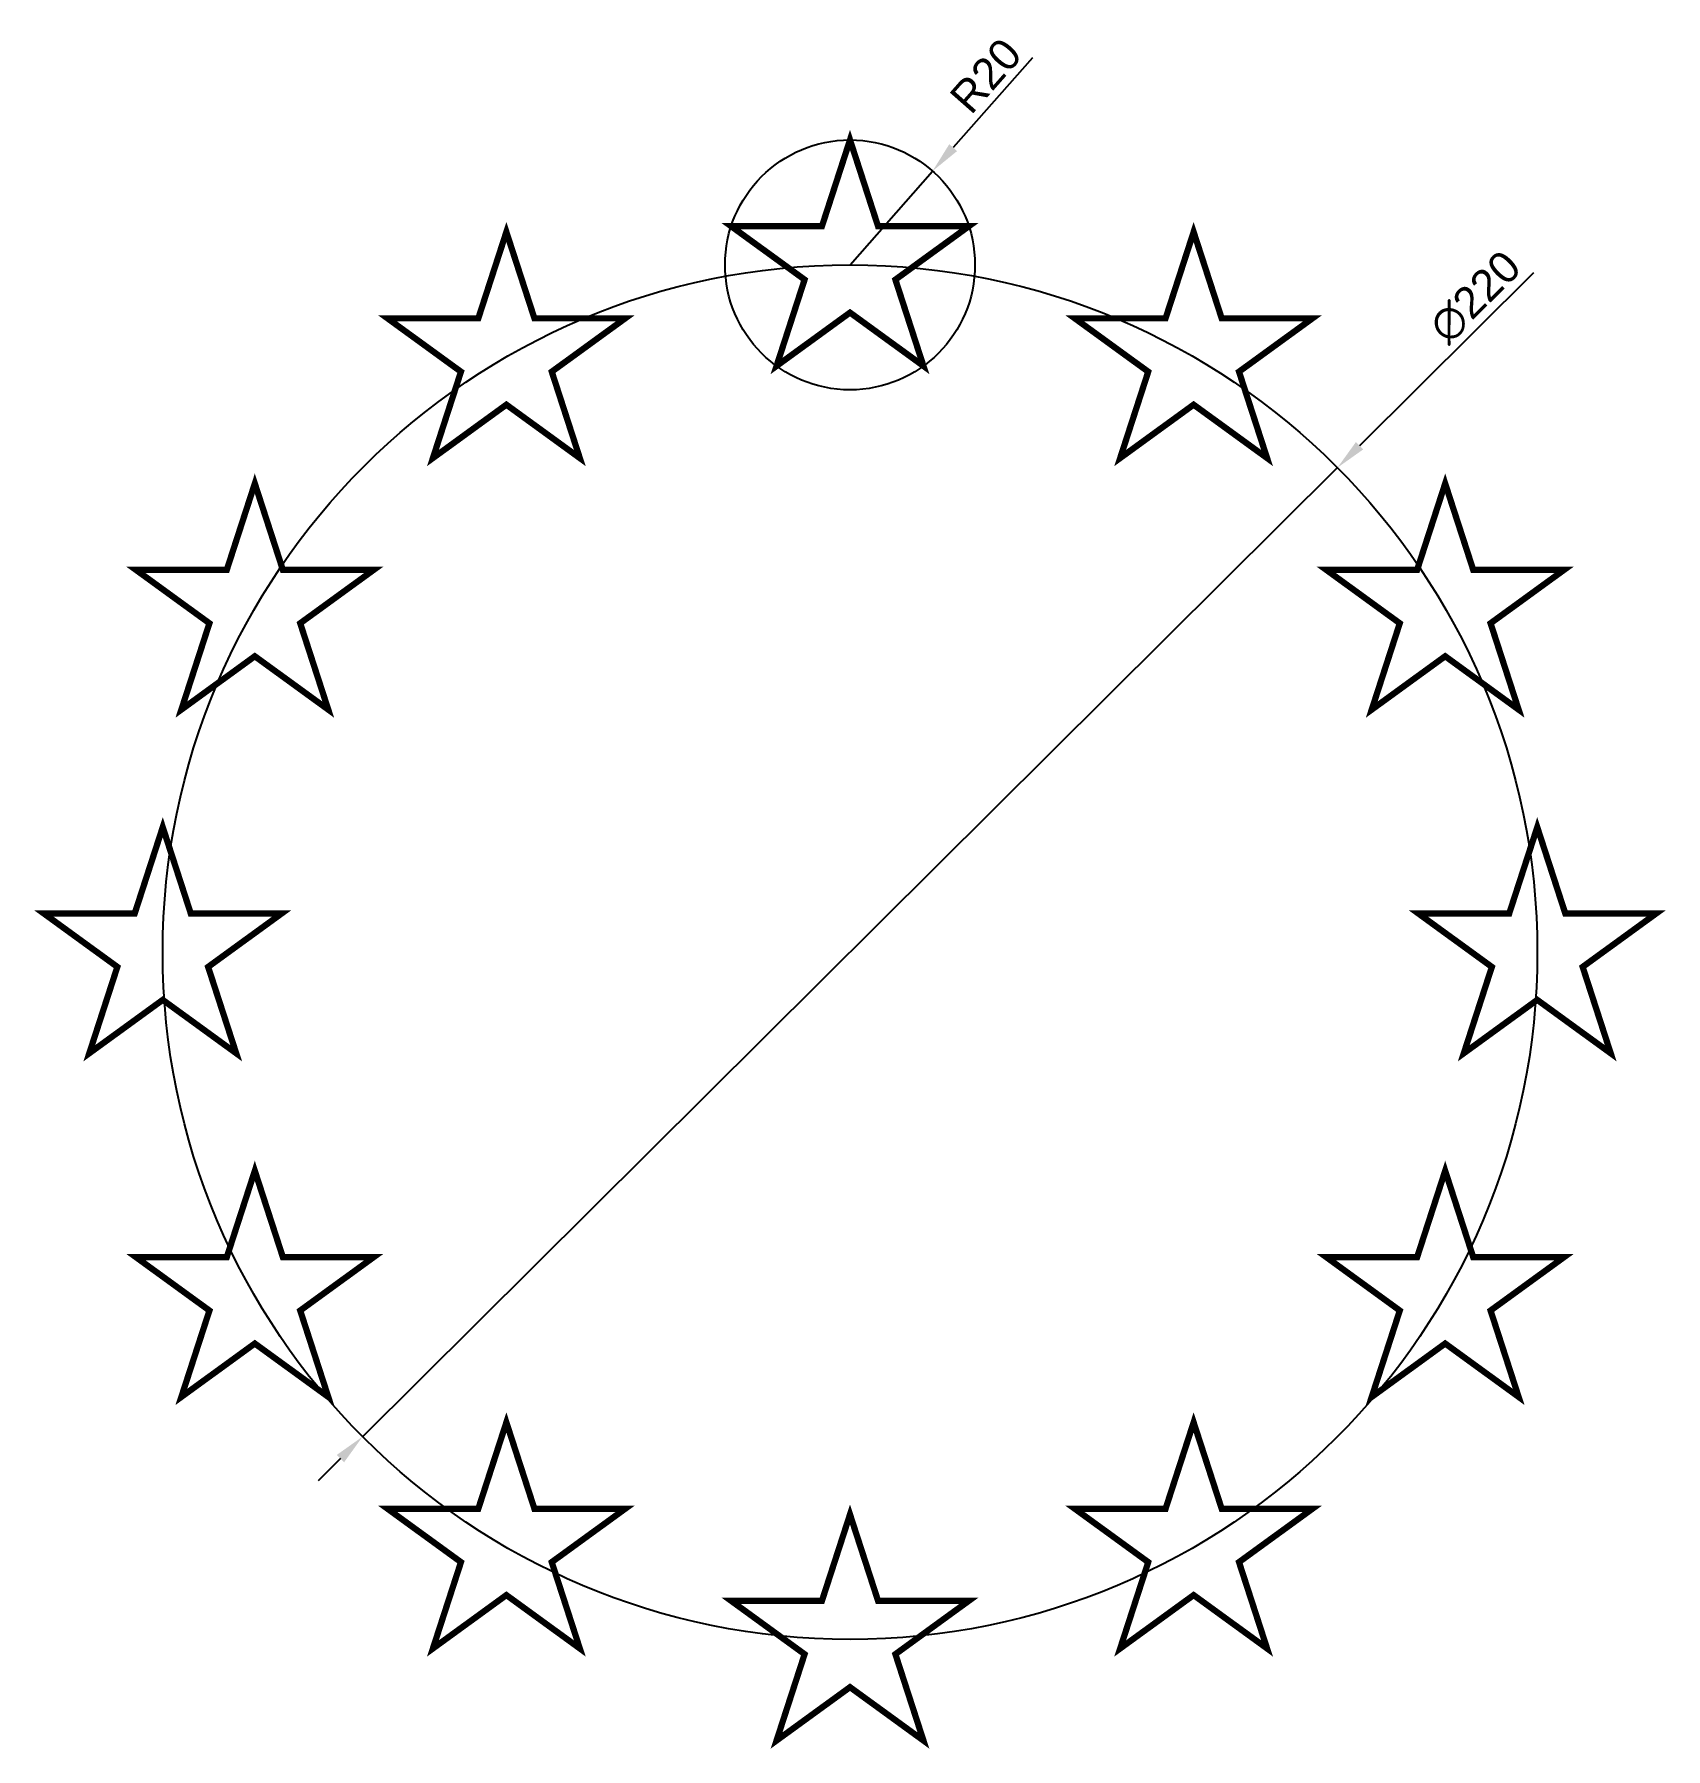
# Model space of a CAD drawing. Header units: millimetres. Extents: x 2952 to 3213, y 1215 to 1489.
import ezdxf

# ---------------------------------------------------------------- set-up
doc = ezdxf.new("R2010")
doc.units = ezdxf.units.MM
doc.layers.add('cotas', color=252, linetype='Continuous')
doc.styles.get("Standard").update_dxf_attribs({"font": 'arial.ttf'})
doc.dimstyles.new('ISO-25', dxfattribs={"dimtxt": 5, "dimasz": 5, "dimexe": 1.25, "dimexo": 0.625, "dimgap": 1.125, "dimtad": 1, "dimtxsty": 'Standard', "dimcen": 5, "dimadec": 0, "dimazin": 0, "dimtfac": 1, "dimtmove": 0, "dimatfit": 3, "dimfxl": 1, "dimarcsym": 0})

# ---------------------------------------------------------------- blocks, each defined once
blk = doc.blocks.new('*D2')
at = {"layer": 'cotas', "color": 0, "lineweight": -2, "transparency": 16777216}
for p, q in [((3111.83, 1485.59), (3099.16, 1471.19)), ((3082.64, 1452.43), (3095.85, 1467.44))]:
    blk.add_line(p, q, dxfattribs=at)
at = {"layer": 'cotas', "color": 0, "transparency": 16777216}
blk.add_solid([(3098.53, 1471.74), (3099.78, 1470.64), (3095.85, 1467.44)], dxfattribs=at)
at = {"layer": 'Defpoints', "color": 0, "transparency": 16777216}
for p in [(3095.85, 1467.44), (3082.64, 1452.43)]:
    blk.add_point(p, dxfattribs=at)
at = {"layer": 'cotas', "color": 0, "transparency": 16777216, "insert": (3104.38, 1482.7), "char_height": 5, "attachment_point": 5, "rotation": 48.644}
blk.add_mtext('R20', dxfattribs=at)
blk = doc.blocks.new('*D3')
at = {"layer": 'cotas', "color": 0, "lineweight": -2, "transparency": 16777216}
for p, q in [((3192.04, 1451.16), (3164.2, 1423.49)), ((3004.62, 1264.88), (3160.66, 1419.97)), ((3001.07, 1261.36), (2997.52, 1257.83))]:
    blk.add_line(p, q, dxfattribs=at)
at = {"layer": 'cotas', "color": 0, "transparency": 16777216}
for points in [[(3163.62, 1424.08), (3164.79, 1422.9), (3160.66, 1419.97)], [(3000.48, 1261.95), (3001.66, 1260.77), (3004.62, 1264.88)]]:
    blk.add_solid(points, dxfattribs=at)
at = {"layer": 'Defpoints', "color": 0, "transparency": 16777216}
for p in [(3160.66, 1419.97), (3004.62, 1264.88)]:
    blk.add_point(p, dxfattribs=at)
at = {"layer": 'cotas', "color": 0, "transparency": 16777216, "insert": (3182.71, 1447.27), "char_height": 5, "attachment_point": 5, "rotation": 44.824}
blk.add_mtext('∅220', dxfattribs=at)

msp = doc.modelspace()

# ---------------------------------------------------------------- linework, layer by layer
at = {"const_width": 1}
for points in [[(3082.638, 1472.426), (3078.147, 1458.607), (3063.617, 1458.607), (3075.372, 1450.066), (3070.882, 1436.246), (3082.638, 1444.787), (3094.393, 1436.246), (3089.903, 1450.066), (3101.659, 1458.607), (3087.128, 1458.607), (3082.638, 1472.426)], [(3027.638, 1457.689), (3023.147, 1443.869), (3008.617, 1443.869), (3020.372, 1435.328), (3015.882, 1421.509), (3027.638, 1430.05), (3039.393, 1421.509), (3034.903, 1435.328), (3046.659, 1443.869), (3032.128, 1443.869), (3027.638, 1457.689)], [(3137.638, 1457.689), (3133.147, 1443.869), (3118.617, 1443.869), (3130.372, 1435.328), (3125.882, 1421.509), (3137.638, 1430.05), (3149.393, 1421.509), (3144.903, 1435.328), (3156.659, 1443.869), (3142.128, 1443.869), (3137.638, 1457.689)], [(2987.375, 1417.426), (2982.885, 1403.607), (2968.354, 1403.607), (2980.11, 1395.066), (2975.619, 1381.246), (2987.375, 1389.787), (2999.131, 1381.246), (2994.64, 1395.066), (3006.396, 1403.607), (2991.865, 1403.607), (2987.375, 1417.426)], [(3177.901, 1417.426), (3173.41, 1403.607), (3158.879, 1403.607), (3170.635, 1395.066), (3166.145, 1381.246), (3177.901, 1389.787), (3189.656, 1381.246), (3185.166, 1395.066), (3196.922, 1403.607), (3182.391, 1403.607), (3177.901, 1417.426)], [(2972.638, 1362.426), (2968.147, 1348.607), (2953.617, 1348.607), (2965.372, 1340.066), (2960.882, 1326.246), (2972.638, 1334.787), (2984.393, 1326.246), (2979.903, 1340.066), (2991.659, 1348.607), (2977.128, 1348.607), (2972.638, 1362.426)], [(3192.638, 1362.426), (3188.147, 1348.607), (3173.617, 1348.607), (3185.372, 1340.066), (3180.882, 1326.246), (3192.638, 1334.787), (3204.393, 1326.246), (3199.903, 1340.066), (3211.659, 1348.607), (3197.128, 1348.607), (3192.638, 1362.426)], [(2987.375, 1307.426), (2982.885, 1293.607), (2968.354, 1293.607), (2980.11, 1285.066), (2975.619, 1271.246), (2987.375, 1279.787), (2999.131, 1271.246), (2994.64, 1285.066), (3006.396, 1293.607), (2991.865, 1293.607), (2987.375, 1307.426)], [(3177.901, 1307.426), (3173.41, 1293.607), (3158.879, 1293.607), (3170.635, 1285.066), (3166.145, 1271.246), (3177.901, 1279.787), (3189.656, 1271.246), (3185.166, 1285.066), (3196.922, 1293.607), (3182.391, 1293.607), (3177.901, 1307.426)], [(3027.638, 1267.163), (3023.147, 1253.344), (3008.617, 1253.344), (3020.372, 1244.803), (3015.882, 1230.983), (3027.638, 1239.524), (3039.393, 1230.983), (3034.903, 1244.803), (3046.659, 1253.344), (3032.128, 1253.344), (3027.638, 1267.163)], [(3137.638, 1267.163), (3133.147, 1253.344), (3118.617, 1253.344), (3130.372, 1244.803), (3125.882, 1230.983), (3137.638, 1239.524), (3149.393, 1230.983), (3144.903, 1244.803), (3156.659, 1253.344), (3142.128, 1253.344), (3137.638, 1267.163)], [(3082.638, 1252.426), (3078.147, 1238.607), (3063.617, 1238.607), (3075.372, 1230.066), (3070.882, 1216.246), (3082.638, 1224.787), (3094.393, 1216.246), (3089.903, 1230.066), (3101.659, 1238.607), (3087.128, 1238.607), (3082.638, 1252.426)]]:
    msp.add_lwpolyline(points, dxfattribs=at)
at = {"layer": 'cotas'}
for centre, radius in [((3082.638, 1452.426), 20), ((3082.638, 1342.426), 110)]:
    msp.add_circle(centre, radius, dxfattribs=at)

# ---------------------------------------------------------------- dimensions: what is measured, and where the dimension line sits
dim = msp.add_radius_dim(center=(3082.638, 1452.426), mpoint=(3095.852, 1467.439), dimstyle='ISO-25', dxfattribs=at)
dim.commit()
dim.dimension.update_dxf_attribs({"geometry": '*D2', "text_midpoint": (3104.384, 1482.697)})
dim = msp.add_diameter_dim_2p(p1=(3004.617, 1264.884), p2=(3160.658, 1419.969), dimstyle='ISO-25', dxfattribs=at)
dim.commit()
dim.dimension.update_dxf_attribs({"geometry": '*D3', "text_midpoint": (3185.4, 1444.559), "dimtype": 163})

doc.saveas('drawing.dxf')
